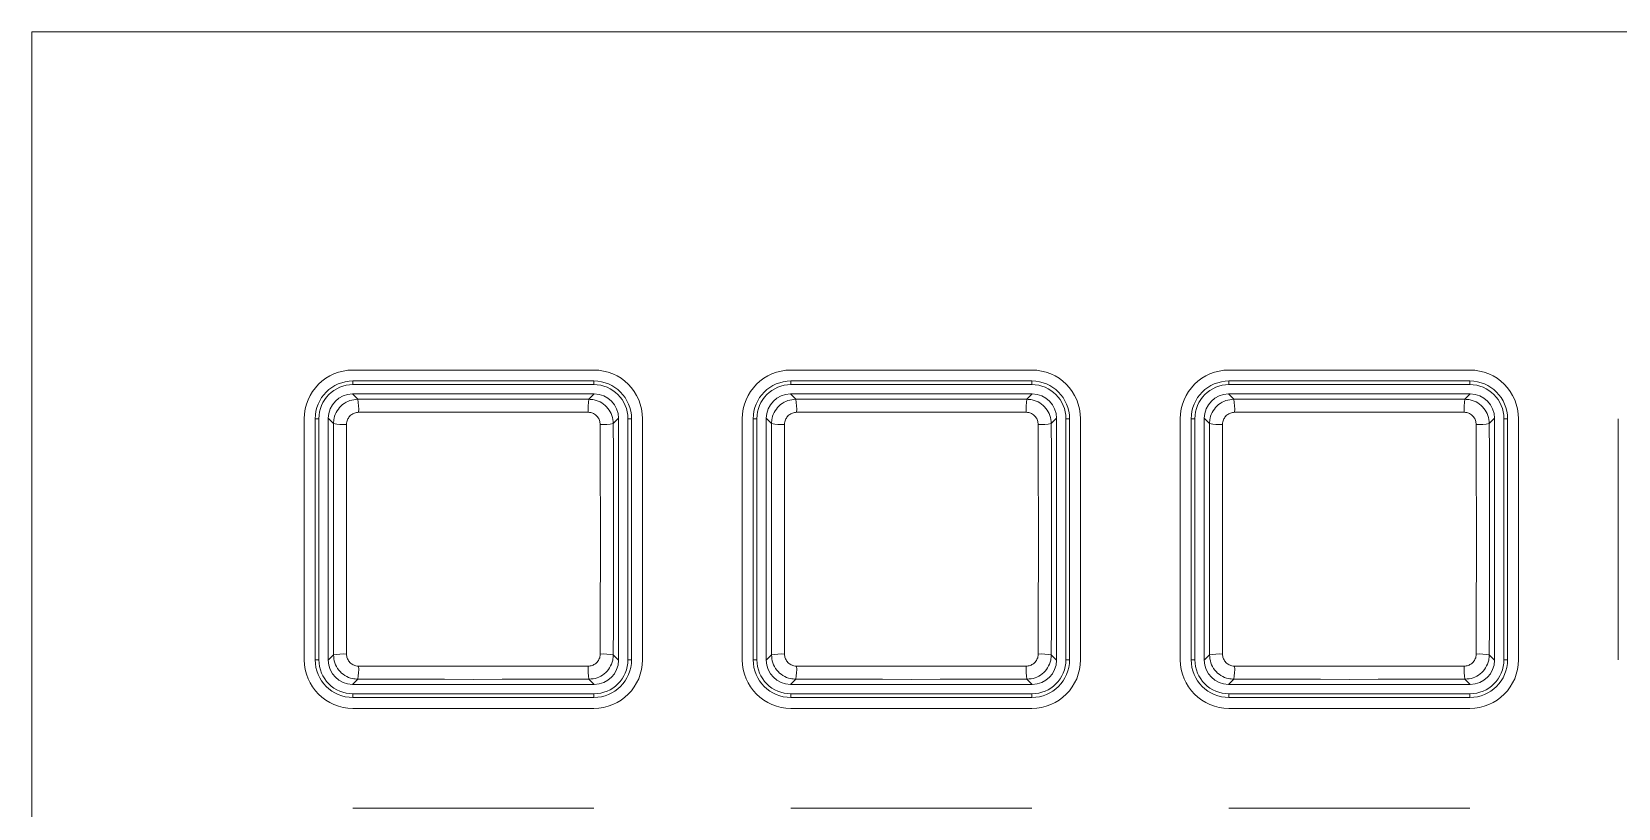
# Model space of a CAD drawing. Header units: millimetres. Extents: x 69 to 580, y 43 to 425.
# Drawn here: x 146.13 to 178.73, y 145.9 to 161.85 of the extents above; entities that cross this region are included whole.
import ezdxf

# ---------------------------------------------------------------- set-up
doc = ezdxf.new("R2010")
doc.units = ezdxf.units.MM

msp = doc.modelspace()

# ---------------------------------------------------------------- linework, layer by layer
at = {"color": 7, "linetype": 'Continuous', "lineweight": 15}
for p, q in [((146.1276, 161.8518), (235.4026, 161.8518)), ((146.1276, 124.9428), (146.1276, 161.8518)), ((157.6776, 154.9049), (152.7276, 154.9049)), ((166.6776, 154.9049), (161.7276, 154.9049)), ((175.6776, 154.9049), (170.7276, 154.9049)), ((152.7276, 154.6799), (157.6776, 154.6799)), ((152.7276, 154.6049), (152.7276, 154.6799)), ((157.6776, 154.6049), (152.7276, 154.6049)), ((157.6776, 154.6049), (157.6776, 154.6799)), ((161.7276, 154.6799), (166.6776, 154.6799)), ((161.7276, 154.6049), (161.7276, 154.6799)), ((166.6776, 154.6049), (161.7276, 154.6049)), ((166.6776, 154.6049), (166.6776, 154.6799)), ((170.7276, 154.6799), (175.6776, 154.6799)), ((170.7276, 154.6049), (170.7276, 154.6799)), ((175.6776, 154.6049), (170.7276, 154.6049)), ((175.6776, 154.6049), (175.6776, 154.6799)), ((152.7197, 154.4124), (152.8275, 154.3046)), ((152.7197, 154.4124), (157.6854, 154.4124)), ((157.5776, 154.3046), (157.6854, 154.4124)), ((161.7197, 154.4124), (161.8275, 154.3046)), ((161.7197, 154.4124), (166.6854, 154.4124)), ((166.5776, 154.3046), (166.6854, 154.4124)), ((170.7197, 154.4124), (170.8275, 154.3046)), ((170.7197, 154.4124), (175.6854, 154.4124)), ((175.5776, 154.3046), (175.6854, 154.4124)), ((151.7276, 153.9049), (151.7276, 148.9549)), ((151.9526, 148.9549), (151.9526, 153.9049)), ((151.9526, 153.9049), (152.0276, 153.9049)), ((152.0276, 153.9049), (152.0276, 148.9549)), ((152.3278, 153.8049), (152.22, 153.9127)), ((152.22, 148.947), (152.22, 153.9127)), ((158.1851, 153.9127), (158.0773, 153.8049)), ((158.1851, 153.9127), (158.1851, 148.947)), ((158.3776, 148.9549), (158.3776, 153.9049)), ((158.3776, 153.9049), (158.4526, 153.9049)), ((158.4526, 153.9049), (158.4526, 148.9549)), ((158.6776, 148.9549), (158.6776, 153.9049)), ((160.7276, 153.9049), (160.7276, 148.9549)), ((160.9526, 148.9549), (160.9526, 153.9049)), ((160.9526, 153.9049), (161.0276, 153.9049)), ((161.0276, 153.9049), (161.0276, 148.9549)), ((161.3278, 153.8049), (161.22, 153.9127)), ((161.22, 148.947), (161.22, 153.9127)), ((167.1851, 153.9127), (167.0773, 153.8049)), ((167.1851, 153.9127), (167.1851, 148.947)), ((167.3776, 148.9549), (167.3776, 153.9049)), ((167.3776, 153.9049), (167.4526, 153.9049)), ((167.4526, 153.9049), (167.4526, 148.9549)), ((167.6776, 148.9549), (167.6776, 153.9049)), ((169.7276, 153.9049), (169.7276, 148.9549)), ((169.9526, 148.9549), (169.9526, 153.9049)), ((169.9526, 153.9049), (170.0276, 153.9049)), ((170.0276, 153.9049), (170.0276, 148.9549)), ((170.3278, 153.8049), (170.22, 153.9127)), ((170.22, 148.947), (170.22, 153.9127)), ((176.1851, 153.9127), (176.0773, 153.8049)), ((176.1851, 153.9127), (176.1851, 148.947)), ((176.3776, 148.9549), (176.3776, 153.9049)), ((176.3776, 153.9049), (176.4526, 153.9049)), ((176.4526, 153.9049), (176.4526, 148.9549)), ((176.6776, 148.9549), (176.6776, 153.9049)), ((178.7276, 153.9049), (178.7276, 148.9549)), ((152.22, 148.947), (152.3278, 149.0548)), ((158.0773, 149.0548), (158.1851, 148.947)), ((161.22, 148.947), (161.3278, 149.0548)), ((167.0773, 149.0548), (167.1851, 148.947)), ((170.22, 148.947), (170.3278, 149.0548)), ((176.0773, 149.0548), (176.1851, 148.947)), ((151.9526, 148.9549), (152.0276, 148.9549)), ((158.3776, 148.9549), (158.4526, 148.9549)), ((160.9526, 148.9549), (161.0276, 148.9549)), ((167.3776, 148.9549), (167.4526, 148.9549)), ((169.9526, 148.9549), (170.0276, 148.9549)), ((176.3776, 148.9549), (176.4526, 148.9549)), ((152.8275, 148.5551), (152.7197, 148.4473)), ((157.6854, 148.4473), (152.7197, 148.4473)), ((157.6854, 148.4473), (157.5776, 148.5551)), ((161.8275, 148.5551), (161.7197, 148.4473)), ((166.6854, 148.4473), (161.7197, 148.4473)), ((166.6854, 148.4473), (166.5776, 148.5551)), ((170.8275, 148.5551), (170.7197, 148.4473)), ((175.6854, 148.4473), (170.7197, 148.4473)), ((175.6854, 148.4473), (175.5776, 148.5551)), ((152.7276, 148.1799), (152.7276, 148.2549)), ((152.7276, 148.2549), (157.6776, 148.2549)), ((157.6776, 148.1799), (152.7276, 148.1799)), ((157.6776, 148.1799), (157.6776, 148.2549)), ((161.7276, 148.1799), (161.7276, 148.2549)), ((161.7276, 148.2549), (166.6776, 148.2549)), ((166.6776, 148.1799), (161.7276, 148.1799)), ((166.6776, 148.1799), (166.6776, 148.2549)), ((170.7276, 148.1799), (170.7276, 148.2549)), ((170.7276, 148.2549), (175.6776, 148.2549)), ((175.6776, 148.1799), (170.7276, 148.1799)), ((175.6776, 148.1799), (175.6776, 148.2549)), ((152.7276, 147.9549), (157.6776, 147.9549)), ((161.7276, 147.9549), (166.6776, 147.9549)), ((170.7276, 147.9549), (175.6776, 147.9549)), ((157.6776, 145.9049), (152.7276, 145.9049)), ((166.6776, 145.9049), (161.7276, 145.9049)), ((175.6776, 145.9049), (170.7276, 145.9049))]:
    msp.add_line(p, q, dxfattribs=at)
at = {"color": 7, "linetype": 'Continuous', "lineweight": 15, "flags": 128}
for points in [[(152.8275, 154.3046), (153.4207, 154.3058), (154.0144, 154.3067), (154.6084, 154.3072), (155.2026, 154.3074), (155.7968, 154.3072), (156.3908, 154.3067), (156.9845, 154.3058), (157.5776, 154.3046)], [(161.8275, 154.3046), (162.4207, 154.3058), (163.0144, 154.3067), (163.6084, 154.3072), (164.2026, 154.3074), (164.7968, 154.3072), (165.3908, 154.3067), (165.9845, 154.3058), (166.5776, 154.3046)], [(170.8275, 154.3046), (171.4207, 154.3058), (172.0144, 154.3067), (172.6084, 154.3072), (173.2026, 154.3074), (173.7968, 154.3072), (174.3908, 154.3067), (174.9845, 154.3058), (175.5776, 154.3046)], [(157.5608, 154.0361), (156.9718, 154.0374), (156.3824, 154.0382), (155.7926, 154.0388), (155.2026, 154.0389), (154.6126, 154.0388), (154.0228, 154.0382), (153.4333, 154.0374), (152.8444, 154.0361)], [(166.5608, 154.0361), (165.9718, 154.0374), (165.3824, 154.0382), (164.7926, 154.0388), (164.2026, 154.0389), (163.6126, 154.0388), (163.0228, 154.0382), (162.4333, 154.0374), (161.8444, 154.0361)], [(175.5608, 154.0361), (174.9718, 154.0374), (174.3824, 154.0382), (173.7926, 154.0388), (173.2026, 154.0389), (172.6126, 154.0388), (172.0228, 154.0382), (171.4333, 154.0374), (170.8444, 154.0361)], [(152.3278, 149.0548), (152.3266, 149.648), (152.3257, 150.2417), (152.3252, 150.8357), (152.325, 151.4299), (152.3252, 152.0241), (152.3257, 152.6181), (152.3266, 153.2117), (152.3278, 153.8049)], [(152.5963, 153.7881), (152.5951, 153.1991), (152.5942, 152.6096), (152.5937, 152.0198), (152.5935, 151.4299), (152.5937, 150.8399), (152.5942, 150.2501), (152.5951, 149.6606), (152.5963, 149.0717)], [(157.8089, 149.0717), (157.8101, 149.6606), (157.8109, 150.2501), (157.8115, 150.8399), (157.8116, 151.4299), (157.8115, 152.0198), (157.8109, 152.6096), (157.8101, 153.1991), (157.8089, 153.7881)], [(158.0773, 153.8049), (158.0785, 153.2117), (158.0794, 152.6181), (158.0799, 152.0241), (158.0801, 151.4299), (158.0799, 150.8357), (158.0794, 150.2417), (158.0785, 149.648), (158.0773, 149.0548)], [(161.3278, 149.0548), (161.3266, 149.648), (161.3257, 150.2417), (161.3252, 150.8357), (161.325, 151.4299), (161.3252, 152.0241), (161.3257, 152.6181), (161.3266, 153.2117), (161.3278, 153.8049)], [(161.5963, 153.7881), (161.5951, 153.1991), (161.5942, 152.6096), (161.5937, 152.0198), (161.5935, 151.4299), (161.5937, 150.8399), (161.5942, 150.2501), (161.5951, 149.6606), (161.5963, 149.0717)], [(166.8089, 149.0717), (166.8101, 149.6606), (166.8109, 150.2501), (166.8115, 150.8399), (166.8116, 151.4299), (166.8115, 152.0198), (166.8109, 152.6096), (166.8101, 153.1991), (166.8089, 153.7881)], [(167.0773, 153.8049), (167.0785, 153.2117), (167.0794, 152.6181), (167.0799, 152.0241), (167.0801, 151.4299), (167.0799, 150.8357), (167.0794, 150.2417), (167.0785, 149.648), (167.0773, 149.0548)], [(170.3278, 149.0548), (170.3266, 149.648), (170.3257, 150.2417), (170.3252, 150.8357), (170.325, 151.4299), (170.3252, 152.0241), (170.3257, 152.6181), (170.3266, 153.2117), (170.3278, 153.8049)], [(170.5963, 153.7881), (170.5951, 153.1991), (170.5942, 152.6096), (170.5937, 152.0198), (170.5935, 151.4299), (170.5937, 150.8399), (170.5942, 150.2501), (170.5951, 149.6606), (170.5963, 149.0717)], [(175.8089, 149.0717), (175.8101, 149.6606), (175.8109, 150.2501), (175.8115, 150.8399), (175.8116, 151.4299), (175.8115, 152.0198), (175.8109, 152.6096), (175.8101, 153.1991), (175.8089, 153.7881)], [(176.0773, 153.8049), (176.0785, 153.2117), (176.0794, 152.6181), (176.0799, 152.0241), (176.0801, 151.4299), (176.0799, 150.8357), (176.0794, 150.2417), (176.0785, 149.648), (176.0773, 149.0548)], [(152.8444, 148.8236), (153.4333, 148.8224), (154.0228, 148.8215), (154.6126, 148.821), (155.2026, 148.8208), (155.7926, 148.821), (156.3824, 148.8215), (156.9718, 148.8224), (157.5608, 148.8236)], [(161.8444, 148.8236), (162.4333, 148.8224), (163.0228, 148.8215), (163.6126, 148.821), (164.2026, 148.8208), (164.7926, 148.821), (165.3824, 148.8215), (165.9718, 148.8224), (166.5608, 148.8236)], [(170.8444, 148.8236), (171.4333, 148.8224), (172.0228, 148.8215), (172.6126, 148.821), (173.2026, 148.8208), (173.7926, 148.821), (174.3824, 148.8215), (174.9718, 148.8224), (175.5608, 148.8236)], [(157.5776, 148.5551), (156.9845, 148.5539), (156.3908, 148.553), (155.7968, 148.5525), (155.2026, 148.5523), (154.6084, 148.5525), (154.0144, 148.553), (153.4207, 148.5539), (152.8275, 148.5551)], [(166.5776, 148.5551), (165.9845, 148.5539), (165.3908, 148.553), (164.7968, 148.5525), (164.2026, 148.5523), (163.6084, 148.5525), (163.0144, 148.553), (162.4207, 148.5539), (161.8275, 148.5551)], [(175.5776, 148.5551), (174.9845, 148.5539), (174.3908, 148.553), (173.7968, 148.5525), (173.2026, 148.5523), (172.6084, 148.5525), (172.0144, 148.553), (171.4207, 148.5539), (170.8275, 148.5551)]]:
    msp.add_lwpolyline(points, dxfattribs=at)
at = {"color": 7, "linetype": 'Continuous', "lineweight": 15}
for centre, radius, start, end in [((152.7276, 153.9049), 1, 90, 180), ((157.6776, 153.9049), 1, 0, 90), ((161.7276, 153.9049), 1, 90, 180), ((166.6776, 153.9049), 1, 0, 90), ((170.7276, 153.9049), 1, 90, 180), ((175.6776, 153.9049), 1, 0, 90), ((152.7276, 153.9049), 0.775, 90, 180), ((152.7276, 153.9049), 0.7, 90, 180), ((157.6776, 153.9049), 0.775, 0, 90), ((157.6776, 153.9049), 0.7, 0, 90), ((161.7276, 153.9049), 0.775, 90, 180), ((161.7276, 153.9049), 0.7, 90, 180), ((166.6776, 153.9049), 0.775, 0, 90), ((166.6776, 153.9049), 0.7, 0, 90), ((170.7276, 153.9049), 0.775, 90, 180), ((170.7276, 153.9049), 0.7, 90, 180), ((175.6776, 153.9049), 0.775, 0, 90), ((175.6776, 153.9049), 0.7, 0, 90), ((151.732, 154.1011), 1.1143, 356.65783, 10.52325), ((158.6734, 154.1011), 1.1145, 169.47841, 183.3413), ((160.732, 154.1011), 1.1143, 356.65765, 10.52304), ((167.6731, 154.1011), 1.1142, 169.47687, 183.34285), ((169.732, 154.1011), 1.1143, 356.65751, 10.52278), ((176.6732, 154.1011), 1.1143, 169.47715, 183.34237), ((152.5313, 154.9006), 1.1144, 259.47852, 273.34198), ((157.8738, 154.9006), 1.1144, 266.65802, 280.52148), ((161.5313, 154.9006), 1.1144, 259.47859, 273.34193), ((166.8738, 154.9006), 1.1144, 266.65809, 280.52138), ((170.5313, 154.9006), 1.1144, 259.47862, 273.34191), ((175.8738, 154.9006), 1.1144, 266.6581, 280.52137), ((152.5313, 147.9593), 1.1143, 86.65757, 100.52271), ((157.8738, 147.9593), 1.1143, 79.47729, 93.34243), ((161.5313, 147.9593), 1.1143, 86.65762, 100.52264), ((166.8738, 147.9593), 1.1143, 79.47738, 93.34236), ((170.5313, 147.9593), 1.1143, 86.65765, 100.52262), ((175.8738, 147.9593), 1.1143, 79.47739, 93.34234), ((152.7276, 148.9549), 1, 180, 270), ((152.7276, 148.9549), 0.775, 180, 270), ((152.7276, 148.9549), 0.7, 180, 270), ((151.732, 148.7586), 1.1143, 349.47693, 3.34199), ((158.6734, 148.7586), 1.1145, 176.65888, 190.52141), ((157.6776, 148.9549), 1, 270, 0), ((157.6776, 148.9549), 0.775, 270, 0), ((157.6776, 148.9549), 0.7, 270, 0), ((161.7276, 148.9549), 1, 180, 270), ((161.7276, 148.9549), 0.775, 180, 270), ((161.7276, 148.9549), 0.7, 180, 270), ((160.732, 148.7586), 1.1143, 349.47714, 3.34217), ((167.6731, 148.7586), 1.1142, 176.65733, 190.52296), ((166.6776, 148.9549), 1, 270, 0), ((166.6776, 148.9549), 0.775, 270, 0), ((166.6776, 148.9549), 0.7, 270, 0), ((170.7276, 148.9549), 1, 180, 270), ((170.7276, 148.9549), 0.775, 180, 270), ((170.7276, 148.9549), 0.7, 180, 270), ((169.732, 148.7586), 1.1143, 349.4774, 3.34231), ((176.6732, 148.7586), 1.1143, 176.65781, 190.52268), ((175.6776, 148.9549), 1, 270, 0), ((175.6776, 148.9549), 0.775, 270, 0), ((175.6776, 148.9549), 0.7, 270, 0)]:
    msp.add_arc(centre, radius, start, end, dxfattribs=at)
for centre, major_axis in [((152.7203, 153.9121), (-0.354, 0.354)), ((157.6848, 153.9121), (0.354, 0.354)), ((161.7203, 153.9121), (-0.354, 0.354)), ((166.6848, 153.9121), (0.354, 0.354)), ((170.7203, 153.9121), (-0.354, 0.354)), ((175.6848, 153.9121), (0.354, 0.354)), ((152.7203, 148.9476), (-0.354, -0.354)), ((157.6848, 148.9476), (0.354, -0.354)), ((161.7203, 148.9476), (-0.354, -0.354)), ((166.6848, 148.9476), (0.354, -0.354)), ((170.7203, 148.9476), (-0.354, -0.354)), ((175.6848, 148.9476), (0.354, -0.354))]:
    msp.add_ellipse(centre, major_axis=major_axis, ratio=0.9987828, start_param=5.4983961, end_param=7.0679745, dxfattribs=at)
for points, knots in [([(152.3278, 153.8049), (152.3303, 153.8417), (152.3366, 153.9344), (152.3965, 154.0747), (152.5095, 154.2015), (152.6592, 154.2878), (152.7714, 154.299), (152.8275, 154.3046)], [0, 0, 0, 0, 0.1411838, 0.355785, 0.5704648, 0.7852586, 1, 1, 1, 1]), ([(157.5776, 154.3046), (157.6144, 154.3021), (157.7071, 154.2959), (157.8474, 154.2359), (157.9742, 154.1229), (158.0605, 153.9733), (158.0717, 153.861), (158.0773, 153.8049)], [0, 0, 0, 0, 0.1411836, 0.3557845, 0.5704606, 0.7852562, 1, 1, 1, 1]), ([(161.3278, 153.8049), (161.3303, 153.8417), (161.3366, 153.9344), (161.3965, 154.0747), (161.5095, 154.2015), (161.6592, 154.2878), (161.7714, 154.299), (161.8275, 154.3046)], [0, 0, 0, 0, 0.1411836, 0.3557846, 0.5704641, 0.7852577, 1, 1, 1, 1]), ([(166.5776, 154.3046), (166.6144, 154.3021), (166.7071, 154.2959), (166.8474, 154.2359), (166.9742, 154.1229), (167.0605, 153.9733), (167.0717, 153.861), (167.0773, 153.8049)], [0, 0, 0, 0, 0.1411825, 0.3557834, 0.5704605, 0.7852561, 1, 1, 1, 1]), ([(170.3278, 153.8049), (170.3303, 153.8417), (170.3366, 153.9344), (170.3965, 154.0747), (170.5095, 154.2015), (170.6592, 154.2878), (170.7714, 154.299), (170.8275, 154.3046)], [0, 0, 0, 0, 0.1411836, 0.3557842, 0.5704644, 0.7852573, 1, 1, 1, 1]), ([(175.5776, 154.3046), (175.6144, 154.3021), (175.7071, 154.2959), (175.8474, 154.2359), (175.9742, 154.1229), (176.0605, 153.9733), (176.0717, 153.861), (176.0773, 153.8049)], [0, 0, 0, 0, 0.1411819, 0.3557836, 0.5704605, 0.785256, 1, 1, 1, 1]), ([(152.8444, 154.0361), (152.8165, 154.0333), (152.7608, 154.0277), (152.6866, 153.9849), (152.6305, 153.9219), (152.6007, 153.8523), (152.5975, 153.8063), (152.5963, 153.7881)], [0, 0, 0, 0, 0.2147728, 0.4295465, 0.6441983, 0.8587957, 1, 1, 1, 1]), ([(157.8089, 153.7881), (157.8061, 153.8159), (157.8005, 153.8716), (157.7576, 153.9459), (157.6947, 154.002), (157.625, 154.0318), (157.579, 154.0349), (157.5608, 154.0361)], [0, 0, 0, 0, 0.2147681, 0.4295483, 0.6441934, 0.8587909, 1, 1, 1, 1]), ([(161.8444, 154.0361), (161.8165, 154.0333), (161.7608, 154.0277), (161.6866, 153.9849), (161.6305, 153.9219), (161.6007, 153.8523), (161.5975, 153.8063), (161.5963, 153.7881)], [0, 0, 0, 0, 0.2147708, 0.4295448, 0.6441986, 0.8587954, 1, 1, 1, 1]), ([(166.8089, 153.7881), (166.8061, 153.8159), (166.8005, 153.8716), (166.7576, 153.9459), (166.6947, 154.002), (166.625, 154.0318), (166.579, 154.0349), (166.5608, 154.0361)], [0, 0, 0, 0, 0.21476922, 0.42954894, 0.64419469, 0.85879281, 1, 1, 1, 1]), ([(170.8444, 154.0361), (170.8165, 154.0333), (170.7608, 154.0277), (170.6866, 153.9849), (170.6305, 153.9219), (170.6007, 153.8523), (170.5975, 153.8063), (170.5963, 153.7881)], [0, 0, 0, 0, 0.2147697, 0.4295449, 0.6441987, 0.8587952, 1, 1, 1, 1]), ([(175.8089, 153.7881), (175.8061, 153.8159), (175.8005, 153.8716), (175.7576, 153.9459), (175.6947, 154.002), (175.625, 154.0318), (175.579, 154.0349), (175.5608, 154.0361)], [0, 0, 0, 0, 0.21476885, 0.42954878, 0.64419454, 0.85879355, 1, 1, 1, 1]), ([(152.8275, 148.5551), (152.7908, 148.5576), (152.6981, 148.5639), (152.5577, 148.6238), (152.431, 148.7368), (152.3447, 148.8865), (152.3335, 148.9987), (152.3278, 149.0548)], [0, 0, 0, 0, 0.1411817, 0.35578329, 0.57046333, 0.78525548, 1, 1, 1, 1]), ([(152.5963, 149.0717), (152.5991, 149.0438), (152.6047, 148.9881), (152.6476, 148.9139), (152.7105, 148.8578), (152.7802, 148.828), (152.8261, 148.8248), (152.8444, 148.8236)], [0, 0, 0, 0, 0.21476794, 0.42954376, 0.64419504, 0.85879046, 1, 1, 1, 1]), ([(157.5608, 148.8236), (157.5886, 148.8264), (157.6443, 148.832), (157.7186, 148.8748), (157.7747, 148.9378), (157.8045, 149.0074), (157.8076, 149.0534), (157.8089, 149.0717)], [0, 0, 0, 0, 0.2147735, 0.4295471, 0.6441953, 0.8587952, 1, 1, 1, 1]), ([(158.0773, 149.0548), (158.0748, 149.018), (158.0686, 148.9254), (158.0086, 148.785), (157.8956, 148.6583), (157.746, 148.572), (157.6337, 148.5607), (157.5776, 148.5551)], [0, 0, 0, 0, 0.1411813, 0.3557845, 0.5704624, 0.7852561, 1, 1, 1, 1]), ([(161.8275, 148.5551), (161.7908, 148.5576), (161.6981, 148.5639), (161.5577, 148.6238), (161.431, 148.7368), (161.3447, 148.8865), (161.3335, 148.9987), (161.3278, 149.0548)], [0, 0, 0, 0, 0.1411815, 0.355784, 0.5704638, 0.7852557, 1, 1, 1, 1]), ([(161.5963, 149.0717), (161.5991, 149.0438), (161.6047, 148.9881), (161.6476, 148.9139), (161.7105, 148.8578), (161.7802, 148.828), (161.8261, 148.8248), (161.8444, 148.8236)], [0, 0, 0, 0, 0.2147683, 0.4295434, 0.6441968, 0.8587926, 1, 1, 1, 1]), ([(166.5608, 148.8236), (166.5886, 148.8264), (166.6443, 148.832), (166.7186, 148.8748), (166.7747, 148.9378), (166.8045, 149.0074), (166.8076, 149.0534), (166.8089, 149.0717)], [0, 0, 0, 0, 0.2147714, 0.4295452, 0.6441952, 0.8587953, 1, 1, 1, 1]), ([(167.0773, 149.0548), (167.0748, 149.018), (167.0686, 148.9254), (167.0086, 148.785), (166.8956, 148.6583), (166.746, 148.572), (166.6337, 148.5607), (166.5776, 148.5551)], [0, 0, 0, 0, 0.1411814, 0.3557847, 0.5704634, 0.7852572, 1, 1, 1, 1]), ([(170.8275, 148.5551), (170.7908, 148.5576), (170.6981, 148.5639), (170.5577, 148.6238), (170.431, 148.7368), (170.3447, 148.8865), (170.3335, 148.9987), (170.3278, 149.0548)], [0, 0, 0, 0, 0.1411826, 0.3557843, 0.5704644, 0.7852558, 1, 1, 1, 1]), ([(170.5963, 149.0717), (170.5991, 149.0438), (170.6047, 148.9881), (170.6476, 148.9139), (170.7105, 148.8578), (170.7802, 148.828), (170.8261, 148.8248), (170.8444, 148.8236)], [0, 0, 0, 0, 0.2147688, 0.4295446, 0.6441965, 0.8587936, 1, 1, 1, 1]), ([(175.5608, 148.8236), (175.5886, 148.8264), (175.6443, 148.832), (175.7186, 148.8748), (175.7747, 148.9378), (175.8045, 149.0074), (175.8076, 149.0534), (175.8089, 149.0717)], [0, 0, 0, 0, 0.2147709, 0.4295454, 0.6441952, 0.8587955, 1, 1, 1, 1]), ([(176.0773, 149.0548), (176.0748, 149.018), (176.0686, 148.9254), (176.0086, 148.785), (175.8956, 148.6583), (175.746, 148.572), (175.6337, 148.5607), (175.5776, 148.5551)], [0, 0, 0, 0, 0.1411815, 0.3557847, 0.5704638, 0.7852571, 1, 1, 1, 1])]:
    msp.add_open_spline(points, degree=3, knots=knots, dxfattribs=at)

doc.saveas('drawing.dxf')
